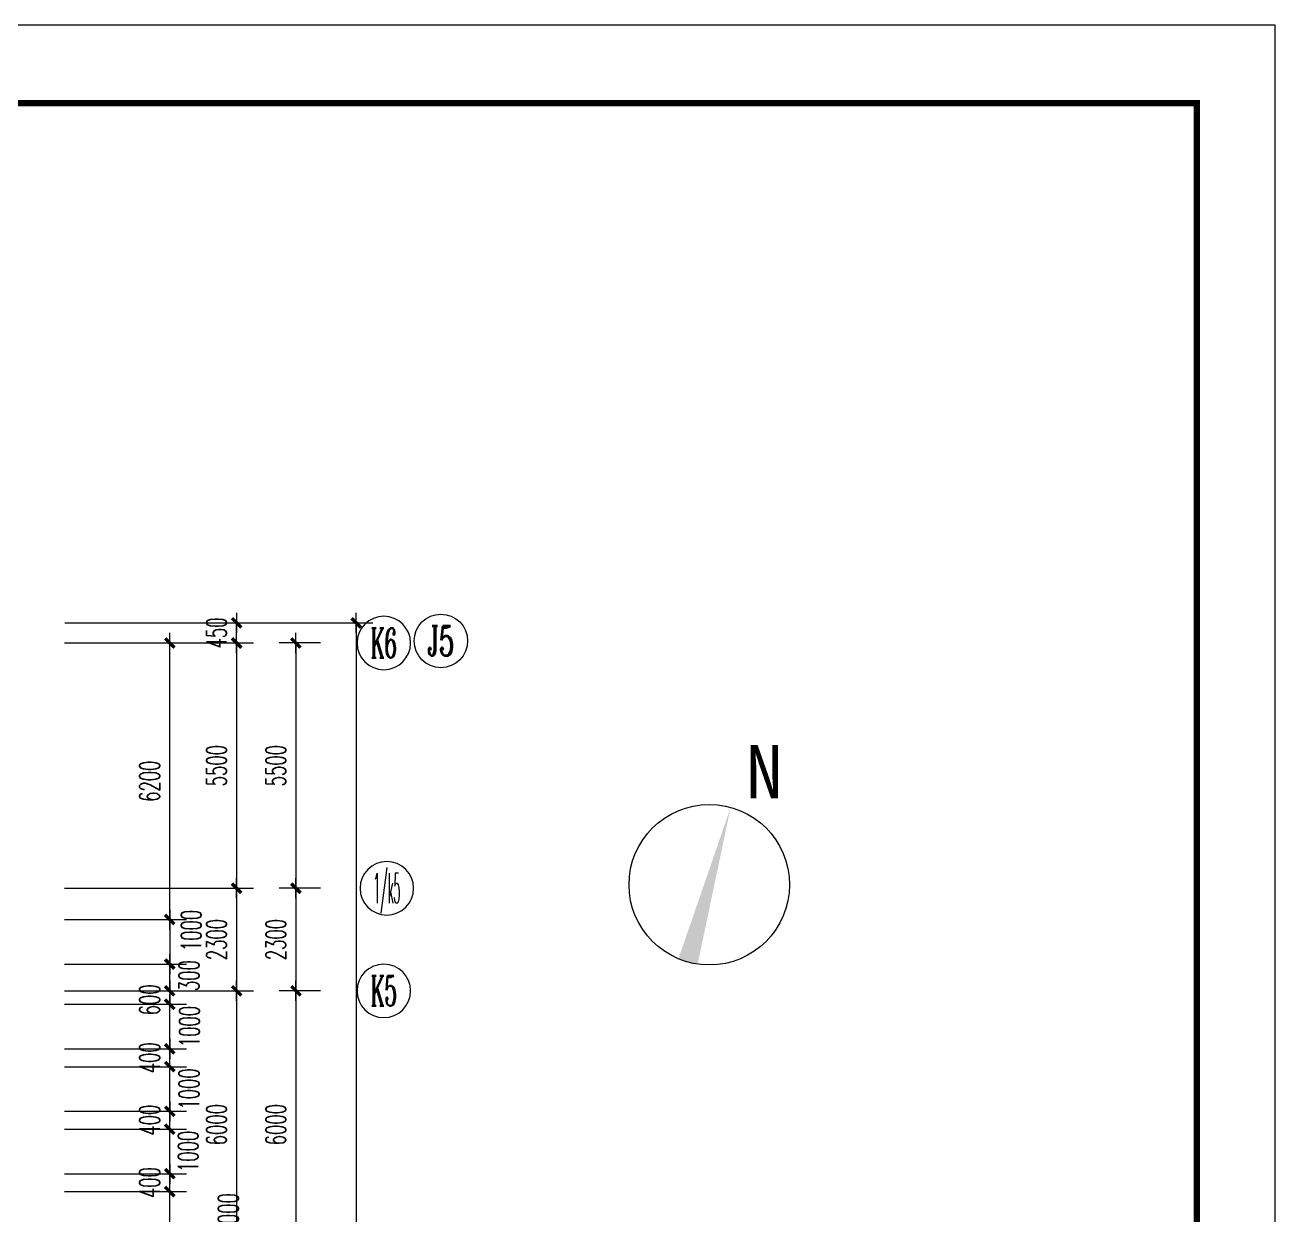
# Model space of a CAD drawing. Extents: x 1575758 to 1999219, y -897052 to -636879.
# Drawn here: x 1684444 to 1712478, y -666614 to -639933 of the extents above; entities that cross this region are included whole.
import ezdxf
from ezdxf.enums import TextEntityAlignment as Align

# ---------------------------------------------------------------- set-up
doc = ezdxf.new("R2010")
doc.units = 0
doc.header["$LTSCALE"] = 1500
doc.header["$MEASUREMENT"] = 0
doc.layers.get('0').update_dxf_attribs({"linetype": 'CONTINUOUS', "lineweight": 5})
doc.layers.get('DEFPOINTS').update_dxf_attribs({"linetype": 'CONTINUOUS', "lineweight": 5})
for name, color, linetype, lineweight in [('AXIS', 7, 'CONTINUOUS', 5), ('AXIS_TEXT', 7, 'CONTINUOUS', 5), ('PUB_DIM', 7, 'CONTINUOUS', 5)]:
    doc.layers.add(name, color=color, linetype=linetype, lineweight=lineweight)
doc.styles.add('COMPLEX', font='COMPLEX')
doc.styles.add('DIM_FONT', font='romans.shx', dxfattribs={"width": 0.6})
doc.styles.get("Standard").update_dxf_attribs({"font": 'simhei.ttf', "height": 1.2})
doc.dimstyles.new('NORMAL', dxfattribs={"dimscale": 1.5, "dimtxt": 300, "dimasz": 1, "dimexe": 250, "dimexo": 300, "dimgap": 150, "dimtad": 1, "dimdec": 0, "dimdsep": 46, "dimtxsty": 'DIM_FONT', "dimblk1": '_DIMX', "dimblk2": '_DIMX', "dimsah": 1, "dimcen": 2.5, "dimdle": 0.3, "dimclrd": 256, "dimclre": 256, "dimclrt": 256, "dimadec": 0, "dimazin": 0, "dimtfac": 1, "dimtdec": 0, "dimtix": 1, "dimtmove": 2, "dimatfit": 3, "dimldrblk": '_DIMX', "dimfxl": 1, "dimtvp": 1, "dimtolj": 1, "dimtzin": 0, "dimlwd": -1, "dimlwe": -1, "dimarcsym": 0})

# ---------------------------------------------------------------- blocks, each defined once
blk = doc.blocks.new('_AXISO')
blk.add_circle((0, 0), 0.5)
at = {"layer": 'AXIS_TEXT', "style": 'COMPLEX', "width": 1.041667}
blk.add_attdef('A', text='', height=0.56, dxfattribs=at).set_placement((-0.25, -0.28), (0.25, -0.28), align=Align.FIT)
blk = doc.blocks.new('_DIMX')
blk.add_line((-150, 0), (150, 0))
at = {"const_width": 50}
blk.add_lwpolyline([(-70, -70), (70, 70)], dxfattribs=at)
blk = doc.blocks.new('*D373')
at = {"layer": 'DEFPOINTS', "color": 0, "lineweight": 5}
for p in [(1684881, -653789), (1684881, -659289), (1689191, -659289)]:
    blk.add_point(p, dxfattribs=at)
at = {"layer": 'PUB_DIM'}
for p, q in [((1685331, -653789), (1689566, -653789)), ((1689191, -653791), (1689191, -659288)), ((1685331, -659289), (1689566, -659289))]:
    blk.add_line(p, q, dxfattribs=at)
at = {"layer": 'PUB_DIM', "xscale": 1.5, "yscale": 1.5, "zscale": 1.5}
for p, rotation in [((1689191, -653789), 90), ((1689191, -659289), 270)]:
    blk.add_blockref('_DIMX', p, dxfattribs=dict(at, rotation=rotation))
at = {"layer": 'PUB_DIM', "insert": (1688741, -656539), "char_height": 450, "attachment_point": 5, "rotation": 90, "style": 'DIM_FONT'}
blk.add_mtext('\\A1;5500', dxfattribs=at)
blk = doc.blocks.new('*D377')
at = {"layer": 'DEFPOINTS', "color": 0, "lineweight": 5}
for p in [(1684881, -661589), (1684881, -667589), (1689191, -667589)]:
    blk.add_point(p, dxfattribs=at)
at = {"layer": 'PUB_DIM'}
for p, q in [((1685331, -661589), (1689566, -661589)), ((1689191, -661591), (1689191, -667588)), ((1685331, -667589), (1689566, -667589))]:
    blk.add_line(p, q, dxfattribs=at)
at = {"layer": 'PUB_DIM', "xscale": 1.5, "yscale": 1.5, "zscale": 1.5}
for p, rotation in [((1689191, -661589), 90), ((1689191, -667589), 270)]:
    blk.add_blockref('_DIMX', p, dxfattribs=dict(at, rotation=rotation))
at = {"layer": 'PUB_DIM', "insert": (1688741, -664589), "char_height": 450, "attachment_point": 5, "rotation": 90, "style": 'DIM_FONT'}
blk.add_mtext('\\A1;6000', dxfattribs=at)
blk = doc.blocks.new('*D516')
at = {"layer": 'DEFPOINTS', "color": 0, "lineweight": 5}
for p in [(1684881, -666089), (1687691, -666089), (1684881, -667089)]:
    blk.add_point(p, dxfattribs=at)
at = {"layer": 'PUB_DIM'}
for p, q in [((1685331, -666089), (1688066, -666089)), ((1687691, -667088), (1687691, -666091)), ((1685331, -667089), (1688066, -667089))]:
    blk.add_line(p, q, dxfattribs=at)
at = {"layer": 'PUB_DIM', "xscale": 1.5, "yscale": 1.5, "zscale": 1.5}
for p, rotation in [((1687691, -666089), 90), ((1687691, -667089), 270)]:
    blk.add_blockref('_DIMX', p, dxfattribs=dict(at, rotation=rotation))
at = {"layer": 'PUB_DIM', "insert": (1689005, -666589), "char_height": 450, "attachment_point": 5, "rotation": 90, "style": 'DIM_FONT'}
blk.add_mtext('\\A1;1000', dxfattribs=at)
blk = doc.blocks.new('*D517')
at = {"layer": 'DEFPOINTS', "color": 0, "lineweight": 5}
for p in [(1684881, -665689), (1687691, -665689), (1684881, -666089)]:
    blk.add_point(p, dxfattribs=at)
at = {"layer": 'PUB_DIM'}
for p, q in [((1685331, -665689), (1688066, -665689)), ((1687691, -665688), (1687691, -665686)), ((1687691, -666089), (1687691, -665689)), ((1685331, -666089), (1688066, -666089)), ((1687691, -666091), (1687691, -666092))]:
    blk.add_line(p, q, dxfattribs=at)
at = {"layer": 'PUB_DIM', "xscale": 1.5, "yscale": 1.5, "zscale": 1.5}
for p, rotation in [((1687691, -665689), 270), ((1687691, -666089), 90)]:
    blk.add_blockref('_DIMX', p, dxfattribs=dict(at, rotation=rotation))
at = {"layer": 'PUB_DIM', "insert": (1687241, -665889), "char_height": 450, "attachment_point": 5, "rotation": 90, "style": 'DIM_FONT'}
blk.add_mtext('\\A1;400', dxfattribs=at)
blk = doc.blocks.new('*D518')
at = {"layer": 'DEFPOINTS', "color": 0, "lineweight": 5}
for p in [(1684881, -664689), (1687691, -664689), (1684881, -665689)]:
    blk.add_point(p, dxfattribs=at)
at = {"layer": 'PUB_DIM'}
for p, q in [((1685331, -664689), (1688066, -664689)), ((1687691, -665688), (1687691, -664691)), ((1685331, -665689), (1688066, -665689))]:
    blk.add_line(p, q, dxfattribs=at)
at = {"layer": 'PUB_DIM', "xscale": 1.5, "yscale": 1.5, "zscale": 1.5}
for p, rotation in [((1687691, -664689), 90), ((1687691, -665689), 270)]:
    blk.add_blockref('_DIMX', p, dxfattribs=dict(at, rotation=rotation))
at = {"layer": 'PUB_DIM', "insert": (1688103, -665189), "char_height": 450, "attachment_point": 5, "rotation": 90, "style": 'DIM_FONT'}
blk.add_mtext('\\A1;1000', dxfattribs=at)
blk = doc.blocks.new('*D519')
at = {"layer": 'DEFPOINTS', "color": 0, "lineweight": 5}
for p in [(1684881, -664289), (1687691, -664289), (1684881, -664689)]:
    blk.add_point(p, dxfattribs=at)
at = {"layer": 'PUB_DIM'}
for p, q in [((1685331, -664289), (1688066, -664289)), ((1687691, -664288), (1687691, -664286)), ((1687691, -664689), (1687691, -664289)), ((1685331, -664689), (1688066, -664689)), ((1687691, -664691), (1687691, -664692))]:
    blk.add_line(p, q, dxfattribs=at)
at = {"layer": 'PUB_DIM', "xscale": 1.5, "yscale": 1.5, "zscale": 1.5}
for p, rotation in [((1687691, -664289), 270), ((1687691, -664689), 90)]:
    blk.add_blockref('_DIMX', p, dxfattribs=dict(at, rotation=rotation))
at = {"layer": 'PUB_DIM', "insert": (1687241, -664489), "char_height": 450, "attachment_point": 5, "rotation": 90, "style": 'DIM_FONT'}
blk.add_mtext('\\A1;400', dxfattribs=at)
blk = doc.blocks.new('*D520')
at = {"layer": 'DEFPOINTS', "color": 0, "lineweight": 5}
for p in [(1684881, -663289), (1687691, -663289), (1684881, -664289)]:
    blk.add_point(p, dxfattribs=at)
at = {"layer": 'PUB_DIM'}
for p, q in [((1685331, -663289), (1688066, -663289)), ((1687691, -664288), (1687691, -663291)), ((1685331, -664289), (1688066, -664289))]:
    blk.add_line(p, q, dxfattribs=at)
at = {"layer": 'PUB_DIM', "xscale": 1.5, "yscale": 1.5, "zscale": 1.5}
for p, rotation in [((1687691, -663289), 90), ((1687691, -664289), 270)]:
    blk.add_blockref('_DIMX', p, dxfattribs=dict(at, rotation=rotation))
at = {"layer": 'PUB_DIM', "insert": (1688123, -663789), "char_height": 450, "attachment_point": 5, "rotation": 90, "style": 'DIM_FONT'}
blk.add_mtext('\\A1;1000', dxfattribs=at)
blk = doc.blocks.new('*D521')
at = {"layer": 'DEFPOINTS', "color": 0, "lineweight": 5}
for p in [(1684881, -662889), (1687691, -662889), (1684881, -663289)]:
    blk.add_point(p, dxfattribs=at)
at = {"layer": 'PUB_DIM'}
for p, q in [((1685331, -662889), (1688066, -662889)), ((1687691, -662888), (1687691, -662886)), ((1687691, -663289), (1687691, -662889)), ((1685331, -663289), (1688066, -663289)), ((1687691, -663291), (1687691, -663292))]:
    blk.add_line(p, q, dxfattribs=at)
at = {"layer": 'PUB_DIM', "xscale": 1.5, "yscale": 1.5, "zscale": 1.5}
for p, rotation in [((1687691, -662889), 270), ((1687691, -663289), 90)]:
    blk.add_blockref('_DIMX', p, dxfattribs=dict(at, rotation=rotation))
at = {"layer": 'PUB_DIM', "insert": (1687241, -663089), "char_height": 450, "attachment_point": 5, "rotation": 90, "style": 'DIM_FONT'}
blk.add_mtext('\\A1;400', dxfattribs=at)
blk = doc.blocks.new('*D522')
at = {"layer": 'DEFPOINTS', "color": 0, "lineweight": 5}
for p in [(1684881, -661889), (1687691, -661889), (1684881, -662889)]:
    blk.add_point(p, dxfattribs=at)
at = {"layer": 'PUB_DIM'}
for p, q in [((1685331, -661889), (1688066, -661889)), ((1687691, -662888), (1687691, -661891)), ((1685331, -662889), (1688066, -662889))]:
    blk.add_line(p, q, dxfattribs=at)
at = {"layer": 'PUB_DIM', "xscale": 1.5, "yscale": 1.5, "zscale": 1.5}
for p, rotation in [((1687691, -661889), 90), ((1687691, -662889), 270)]:
    blk.add_blockref('_DIMX', p, dxfattribs=dict(at, rotation=rotation))
at = {"layer": 'PUB_DIM', "insert": (1688131, -662389), "char_height": 450, "attachment_point": 5, "rotation": 90, "style": 'DIM_FONT'}
blk.add_mtext('\\A1;1000', dxfattribs=at)
blk = doc.blocks.new('*D523')
at = {"layer": 'DEFPOINTS', "color": 0, "lineweight": 5}
for p in [(1684881, -653789), (1687691, -653789), (1684881, -659989)]:
    blk.add_point(p, dxfattribs=at)
at = {"layer": 'PUB_DIM'}
for p, q in [((1685331, -653789), (1688066, -653789)), ((1687691, -659988), (1687691, -653791)), ((1685331, -659989), (1688066, -659989))]:
    blk.add_line(p, q, dxfattribs=at)
at = {"layer": 'PUB_DIM', "xscale": 1.5, "yscale": 1.5, "zscale": 1.5}
for p, rotation in [((1687691, -653789), 90), ((1687691, -659989), 270)]:
    blk.add_blockref('_DIMX', p, dxfattribs=dict(at, rotation=rotation))
at = {"layer": 'PUB_DIM', "insert": (1687241, -656889), "char_height": 450, "attachment_point": 5, "rotation": 90, "style": 'DIM_FONT'}
blk.add_mtext('\\A1;6200', dxfattribs=at)
blk = doc.blocks.new('*D538')
at = {"layer": 'DEFPOINTS', "color": 0, "lineweight": 5}
for p in [(1688423, -653339), (1688423, -708739), (1691873, -708739)]:
    blk.add_point(p, dxfattribs=at)
at = {"layer": 'PUB_DIM'}
for p, q in [((1688873, -653339), (1692248, -653339)), ((1691873, -653341), (1691873, -708738)), ((1688873, -708739), (1692248, -708739))]:
    blk.add_line(p, q, dxfattribs=at)
at = {"layer": 'PUB_DIM', "xscale": 1.5, "yscale": 1.5, "zscale": 1.5}
for p, rotation in [((1691873, -653339), 90), ((1691873, -708739), 270)]:
    blk.add_blockref('_DIMX', p, dxfattribs=dict(at, rotation=rotation))
at = {"layer": 'PUB_DIM', "insert": (1691423, -681039), "char_height": 450, "attachment_point": 5, "rotation": 90, "style": 'DIM_FONT'}
blk.add_mtext('\\A1;55400', dxfattribs=at)
blk = doc.blocks.new('*D673')
at = {"layer": 'DEFPOINTS', "color": 0, "lineweight": 5}
for p in [(1684889, -653339), (1689191, -653339), (1684889, -653789)]:
    blk.add_point(p, dxfattribs=at)
at = {"layer": 'PUB_DIM'}
for p, q in [((1685339, -653339), (1689566, -653339)), ((1689191, -653338), (1689191, -653336)), ((1689191, -653789), (1689191, -653339)), ((1685339, -653789), (1689566, -653789)), ((1689191, -653791), (1689191, -653792))]:
    blk.add_line(p, q, dxfattribs=at)
at = {"layer": 'PUB_DIM', "xscale": 1.5, "yscale": 1.5, "zscale": 1.5}
for p, rotation in [((1689191, -653339), 270), ((1689191, -653789), 90)]:
    blk.add_blockref('_DIMX', p, dxfattribs=dict(at, rotation=rotation))
at = {"layer": 'PUB_DIM', "insert": (1688741, -653564), "char_height": 450, "attachment_point": 5, "rotation": 90, "style": 'DIM_FONT'}
blk.add_mtext('\\A1;450', dxfattribs=at)
blk = doc.blocks.new('*D674')
at = {"layer": 'DEFPOINTS', "color": 0, "lineweight": 5}
for p in [(1684881, -661589), (1684881, -661889), (1687691, -661889)]:
    blk.add_point(p, dxfattribs=at)
at = {"layer": 'PUB_DIM'}
for p, q in [((1685331, -661589), (1688066, -661589)), ((1687691, -661588), (1687691, -661586)), ((1687691, -661589), (1687691, -661889)), ((1685331, -661889), (1688066, -661889)), ((1687691, -661891), (1687691, -661892))]:
    blk.add_line(p, q, dxfattribs=at)
at = {"layer": 'PUB_DIM', "xscale": 1.5, "yscale": 1.5, "zscale": 1.5}
for p, rotation in [((1687691, -661589), 270), ((1687691, -661889), 90)]:
    blk.add_blockref('_DIMX', p, dxfattribs=dict(at, rotation=rotation))
at = {"layer": 'PUB_DIM', "insert": (1688123, -661247), "char_height": 450, "attachment_point": 5, "rotation": 90, "style": 'DIM_FONT'}
blk.add_mtext('\\A1;300', dxfattribs=at)
blk = doc.blocks.new('*D675')
at = {"layer": 'DEFPOINTS', "color": 0, "lineweight": 5}
for p in [(1684881, -660989), (1687691, -660989), (1684881, -661589)]:
    blk.add_point(p, dxfattribs=at)
at = {"layer": 'PUB_DIM'}
for p, q in [((1685331, -660989), (1688066, -660989)), ((1687691, -661588), (1687691, -660991)), ((1685331, -661589), (1688066, -661589))]:
    blk.add_line(p, q, dxfattribs=at)
at = {"layer": 'PUB_DIM', "xscale": 1.5, "yscale": 1.5, "zscale": 1.5}
for p, rotation in [((1687691, -660989), 90), ((1687691, -661589), 270)]:
    blk.add_blockref('_DIMX', p, dxfattribs=dict(at, rotation=rotation))
at = {"layer": 'PUB_DIM', "insert": (1687241, -661789), "char_height": 450, "attachment_point": 5, "rotation": 90, "style": 'DIM_FONT'}
blk.add_mtext('\\A1;600', dxfattribs=at)
blk = doc.blocks.new('*D676')
at = {"layer": 'DEFPOINTS', "color": 0, "lineweight": 5}
for p in [(1684881, -659989), (1684881, -660989), (1687691, -660989)]:
    blk.add_point(p, dxfattribs=at)
at = {"layer": 'PUB_DIM'}
for p, q in [((1685331, -659989), (1688066, -659989)), ((1687691, -659991), (1687691, -660988)), ((1685331, -660989), (1688066, -660989))]:
    blk.add_line(p, q, dxfattribs=at)
at = {"layer": 'PUB_DIM', "xscale": 1.5, "yscale": 1.5, "zscale": 1.5}
for p, rotation in [((1687691, -659989), 90), ((1687691, -660989), 270)]:
    blk.add_blockref('_DIMX', p, dxfattribs=dict(at, rotation=rotation))
at = {"layer": 'PUB_DIM', "insert": (1688170, -660235), "char_height": 450, "attachment_point": 5, "rotation": 90, "style": 'DIM_FONT'}
blk.add_mtext('\\A1;1000', dxfattribs=at)
blk = doc.blocks.new('_NORTH')
blk.add_circle((0, 0), 1200)
blk.add_solid([(-1191, 149), (-1191, -149), (1200, 0)])
blk = doc.blocks.new('*D1777')
at = {"layer": 'DEFPOINTS', "color": 0, "lineweight": 5}
for p in [(1684881, -659289), (1684881, -661589), (1689191, -661589)]:
    blk.add_point(p, dxfattribs=at)
at = {"layer": 'PUB_DIM'}
for p, q in [((1685331, -659289), (1689566, -659289)), ((1689191, -659291), (1689191, -661588)), ((1685331, -661589), (1689566, -661589))]:
    blk.add_line(p, q, dxfattribs=at)
at = {"layer": 'PUB_DIM', "xscale": 1.5, "yscale": 1.5, "zscale": 1.5}
for p, rotation in [((1689191, -659289), 90), ((1689191, -661589), 270)]:
    blk.add_blockref('_DIMX', p, dxfattribs=dict(at, rotation=rotation))
at = {"layer": 'PUB_DIM', "insert": (1688741, -660439), "char_height": 450, "attachment_point": 5, "rotation": 90, "style": 'DIM_FONT'}
blk.add_mtext('\\A1;2300', dxfattribs=at)
blk = doc.blocks.new('*D1790')
at = {"layer": 'DEFPOINTS', "color": 0, "lineweight": 5}
for p in [(1691521, -653789), (1690521, -659289), (1691521, -659289)]:
    blk.add_point(p, dxfattribs=at)
at = {"layer": 'PUB_DIM'}
for p, q in [((1691071, -653789), (1690146, -653789)), ((1690521, -653791), (1690521, -659288)), ((1691071, -659289), (1690146, -659289))]:
    blk.add_line(p, q, dxfattribs=at)
at = {"layer": 'PUB_DIM', "xscale": 1.5, "yscale": 1.5, "zscale": 1.5}
for p, rotation in [((1690521, -653789), 90), ((1690521, -659289), 270)]:
    blk.add_blockref('_DIMX', p, dxfattribs=dict(at, rotation=rotation))
at = {"layer": 'PUB_DIM', "insert": (1690071, -656539), "char_height": 450, "attachment_point": 5, "rotation": 90, "style": 'DIM_FONT'}
blk.add_mtext('\\A1;5500', dxfattribs=at)
blk = doc.blocks.new('*D1791')
at = {"layer": 'DEFPOINTS', "color": 0, "lineweight": 5}
for p in [(1691521, -659289), (1690521, -661589), (1691521, -661589)]:
    blk.add_point(p, dxfattribs=at)
at = {"layer": 'PUB_DIM'}
for p, q in [((1691071, -659289), (1690146, -659289)), ((1690521, -659291), (1690521, -661588)), ((1691071, -661589), (1690146, -661589))]:
    blk.add_line(p, q, dxfattribs=at)
at = {"layer": 'PUB_DIM', "xscale": 1.5, "yscale": 1.5, "zscale": 1.5}
for p, rotation in [((1690521, -659289), 90), ((1690521, -661589), 270)]:
    blk.add_blockref('_DIMX', p, dxfattribs=dict(at, rotation=rotation))
at = {"layer": 'PUB_DIM', "insert": (1690071, -660439), "char_height": 450, "attachment_point": 5, "rotation": 90, "style": 'DIM_FONT'}
blk.add_mtext('\\A1;2300', dxfattribs=at)
blk = doc.blocks.new('*D1792')
at = {"layer": 'DEFPOINTS', "color": 0, "lineweight": 5}
for p in [(1691521, -661589), (1690521, -667589), (1691521, -667589)]:
    blk.add_point(p, dxfattribs=at)
at = {"layer": 'PUB_DIM'}
for p, q in [((1691071, -661589), (1690146, -661589)), ((1690521, -661591), (1690521, -667588)), ((1691071, -667589), (1690146, -667589))]:
    blk.add_line(p, q, dxfattribs=at)
at = {"layer": 'PUB_DIM', "xscale": 1.5, "yscale": 1.5, "zscale": 1.5}
for p, rotation in [((1690521, -661589), 90), ((1690521, -667589), 270)]:
    blk.add_blockref('_DIMX', p, dxfattribs=dict(at, rotation=rotation))
at = {"layer": 'PUB_DIM', "insert": (1690071, -664589), "char_height": 450, "attachment_point": 5, "rotation": 90, "style": 'DIM_FONT'}
blk.add_mtext('\\A1;6000', dxfattribs=at)

msp = doc.modelspace()

# ---------------------------------------------------------------- linework, layer by layer
at = {"layer": 'AXIS', "color": 250}
msp.add_lwpolyline([(1575758, -639932.6), (1575758, -741246), (1712478.5, -741246), (1712478.5, -639932.6)], close=True, dxfattribs=at)
at = {"layer": 'AXIS', "color": 0, "const_width": 140.2}
msp.add_lwpolyline([(1577510.8, -641685.4), (1577510.8, -739493.2), (1710725.7, -739493.2), (1710725.7, -641685.4)], close=True, dxfattribs=at)

# ---------------------------------------------------------------- block references
at = {"layer": 'PUB_DIM'}
ref = msp.add_blockref('_AXISO', (1692491.2, -653789.3), dxfattribs=dict(at, xscale=-1200, yscale=1200, zscale=1200))
ref.add_attrib('A', 'K6', dxfattribs={"layer": 'AXIS_TEXT', "height": 672, "style": 'COMPLEX', "width": 0.520833}).set_placement((1692191.2, -654125.3), (1692791.2, -654125.3), align=Align.FIT)
ref = msp.add_blockref('_AXISO', (1693772.1, -653742.3), dxfattribs=dict(at, xscale=1200, yscale=1200, zscale=1200))
ref.add_attrib('A', 'J5', dxfattribs={"layer": 'AXIS_TEXT', "height": 672, "style": 'COMPLEX', "width": 0.646552}).set_placement((1693472.1, -654078.3), (1694072.1, -654078.3), align=Align.FIT)
at = {"layer": 'PUB_DIM', "xscale": 1.499999999964852, "yscale": 1.5, "zscale": 1.5, "rotation": 74.52862787598563}
msp.add_blockref('_NORTH', (1699791, -659208.6), dxfattribs=at)
at = {"layer": 'PUB_DIM'}
ref = msp.add_blockref('_AXISO', (1692559, -659289.3), dxfattribs=dict(at, xscale=-1200, yscale=1200, zscale=1200))
ref.add_attrib('A', '1/k5', dxfattribs={"layer": 'AXIS_TEXT', "height": 672, "style": 'COMPLEX', "width": 0.260417}).set_placement((1692259, -659625.3), (1692859, -659625.3), align=Align.FIT)
ref = msp.add_blockref('_AXISO', (1692491.2, -661589.3), dxfattribs=dict(at, xscale=-1200, yscale=1200, zscale=1200))
ref.add_attrib('A', 'K5', dxfattribs={"layer": 'AXIS_TEXT', "height": 672, "style": 'COMPLEX', "width": 0.520833}).set_placement((1692191.2, -661925.3), (1692791.2, -661925.3), align=Align.FIT)

# ---------------------------------------------------------------- texts
msp.add_text('N', height=1200, dxfattribs=at).set_placement((1701025.2, -656673.8), align=Align.MIDDLE)

# ---------------------------------------------------------------- dimensions: what is measured, and where the dimension line sits
for p1, p2, distance, picture, middle in [((1684889, -653789.3), (1684889, -653339.3), -4302.2, '*D673', (1688741.2, -653564.3)), ((1684881.1, -653789.3), (1684881.1, -659289.3), 4310.1, '*D373', (1688741.2, -656539.3)), ((1684881.1, -659989.3), (1684881.1, -653789.3), -2810.1, '*D523', (1687241.2, -656889.3)), ((1691521.4, -653789.3), (1691521.4, -659289.3), -1000, '*D1790', (1690071.4, -656539.3)), ((1684881.1, -659289.3), (1684881.1, -661589.3), 4310.1, '*D1777', (1688741.2, -660439.3)), ((1691521.4, -659289.3), (1691521.4, -661589.3), -1000, '*D1791', (1690071.4, -660439.3)), ((1691521.4, -661589.3), (1691521.4, -667589.3), -1000, '*D1792', (1690071.4, -664589.3)), ((1684881.1, -663289.3), (1684881.1, -662889.3), -2810.1, '*D521', (1687241.2, -663089.3)), ((1684881.1, -664689.3), (1684881.1, -664289.3), -2810.1, '*D519', (1687241.2, -664489.3)), ((1684881.1, -666089.3), (1684881.1, -665689.3), -2810.1, '*D517', (1687241.2, -665889.3))]:
    dim = msp.add_aligned_dim(p1=p1, p2=p2, distance=distance, dimstyle='NORMAL', dxfattribs=at)
    dim.commit()
    dim.dimension.update_dxf_attribs({"geometry": picture, "text_midpoint": middle})
for base, p1, p2, angle, picture, middle in [((1691873.1, -708739.3), (1688423.1, -653339.3), (1688423.1, -708739.3), 90, '*D538', (1691423.1, -681039.3)), ((1689191.2, -667589.3), (1684881.1, -661589.3), (1684881.1, -667589.3), 270, '*D377', (1688741.2, -664589.3))]:
    dim = msp.add_linear_dim(base=base, p1=p1, p2=p2, angle=angle, dimstyle='NORMAL', dxfattribs=at)
    dim.commit()
    dim.dimension.update_dxf_attribs({"geometry": picture, "text_midpoint": middle})
for base, p1, p2, angle, picture, middle in [((1687691.2, -660989.3), (1684881.1, -659989.3), (1684881.1, -660989.3), 270, '*D676', (1688169.5, -660235.3)), ((1687691.2, -661889.3), (1684881.1, -661589.3), (1684881.1, -661889.3), 270, '*D674', (1688123.2, -661247)), ((1687691.2, -660989.2), (1684881.1, -661589.3), (1684881.1, -660989.2), 90, '*D675', (1687241.2, -661789.2)), ((1687691.2, -661889.3), (1684881.1, -662889.3), (1684881.1, -661889.3), 90, '*D522', (1688130.8, -662389.3)), ((1687691.2, -663289.3), (1684881.1, -664289.3), (1684881.1, -663289.3), 90, '*D520', (1688123.2, -663789.3)), ((1687691.2, -664689.3), (1684881.1, -665689.3), (1684881.1, -664689.3), 90, '*D518', (1688103.3, -665189.3)), ((1687691.2, -666089.3), (1684881.1, -667089.3), (1684881.1, -666089.3), 90, '*D516', (1689005.2, -666589.3))]:
    dim = msp.add_linear_dim(base=base, p1=p1, p2=p2, angle=angle, dimstyle='NORMAL', dxfattribs=at)
    dim.commit()
    dim.dimension.update_dxf_attribs({"geometry": picture, "text_midpoint": middle, "dimtype": 161})

doc.saveas('drawing.dxf')
